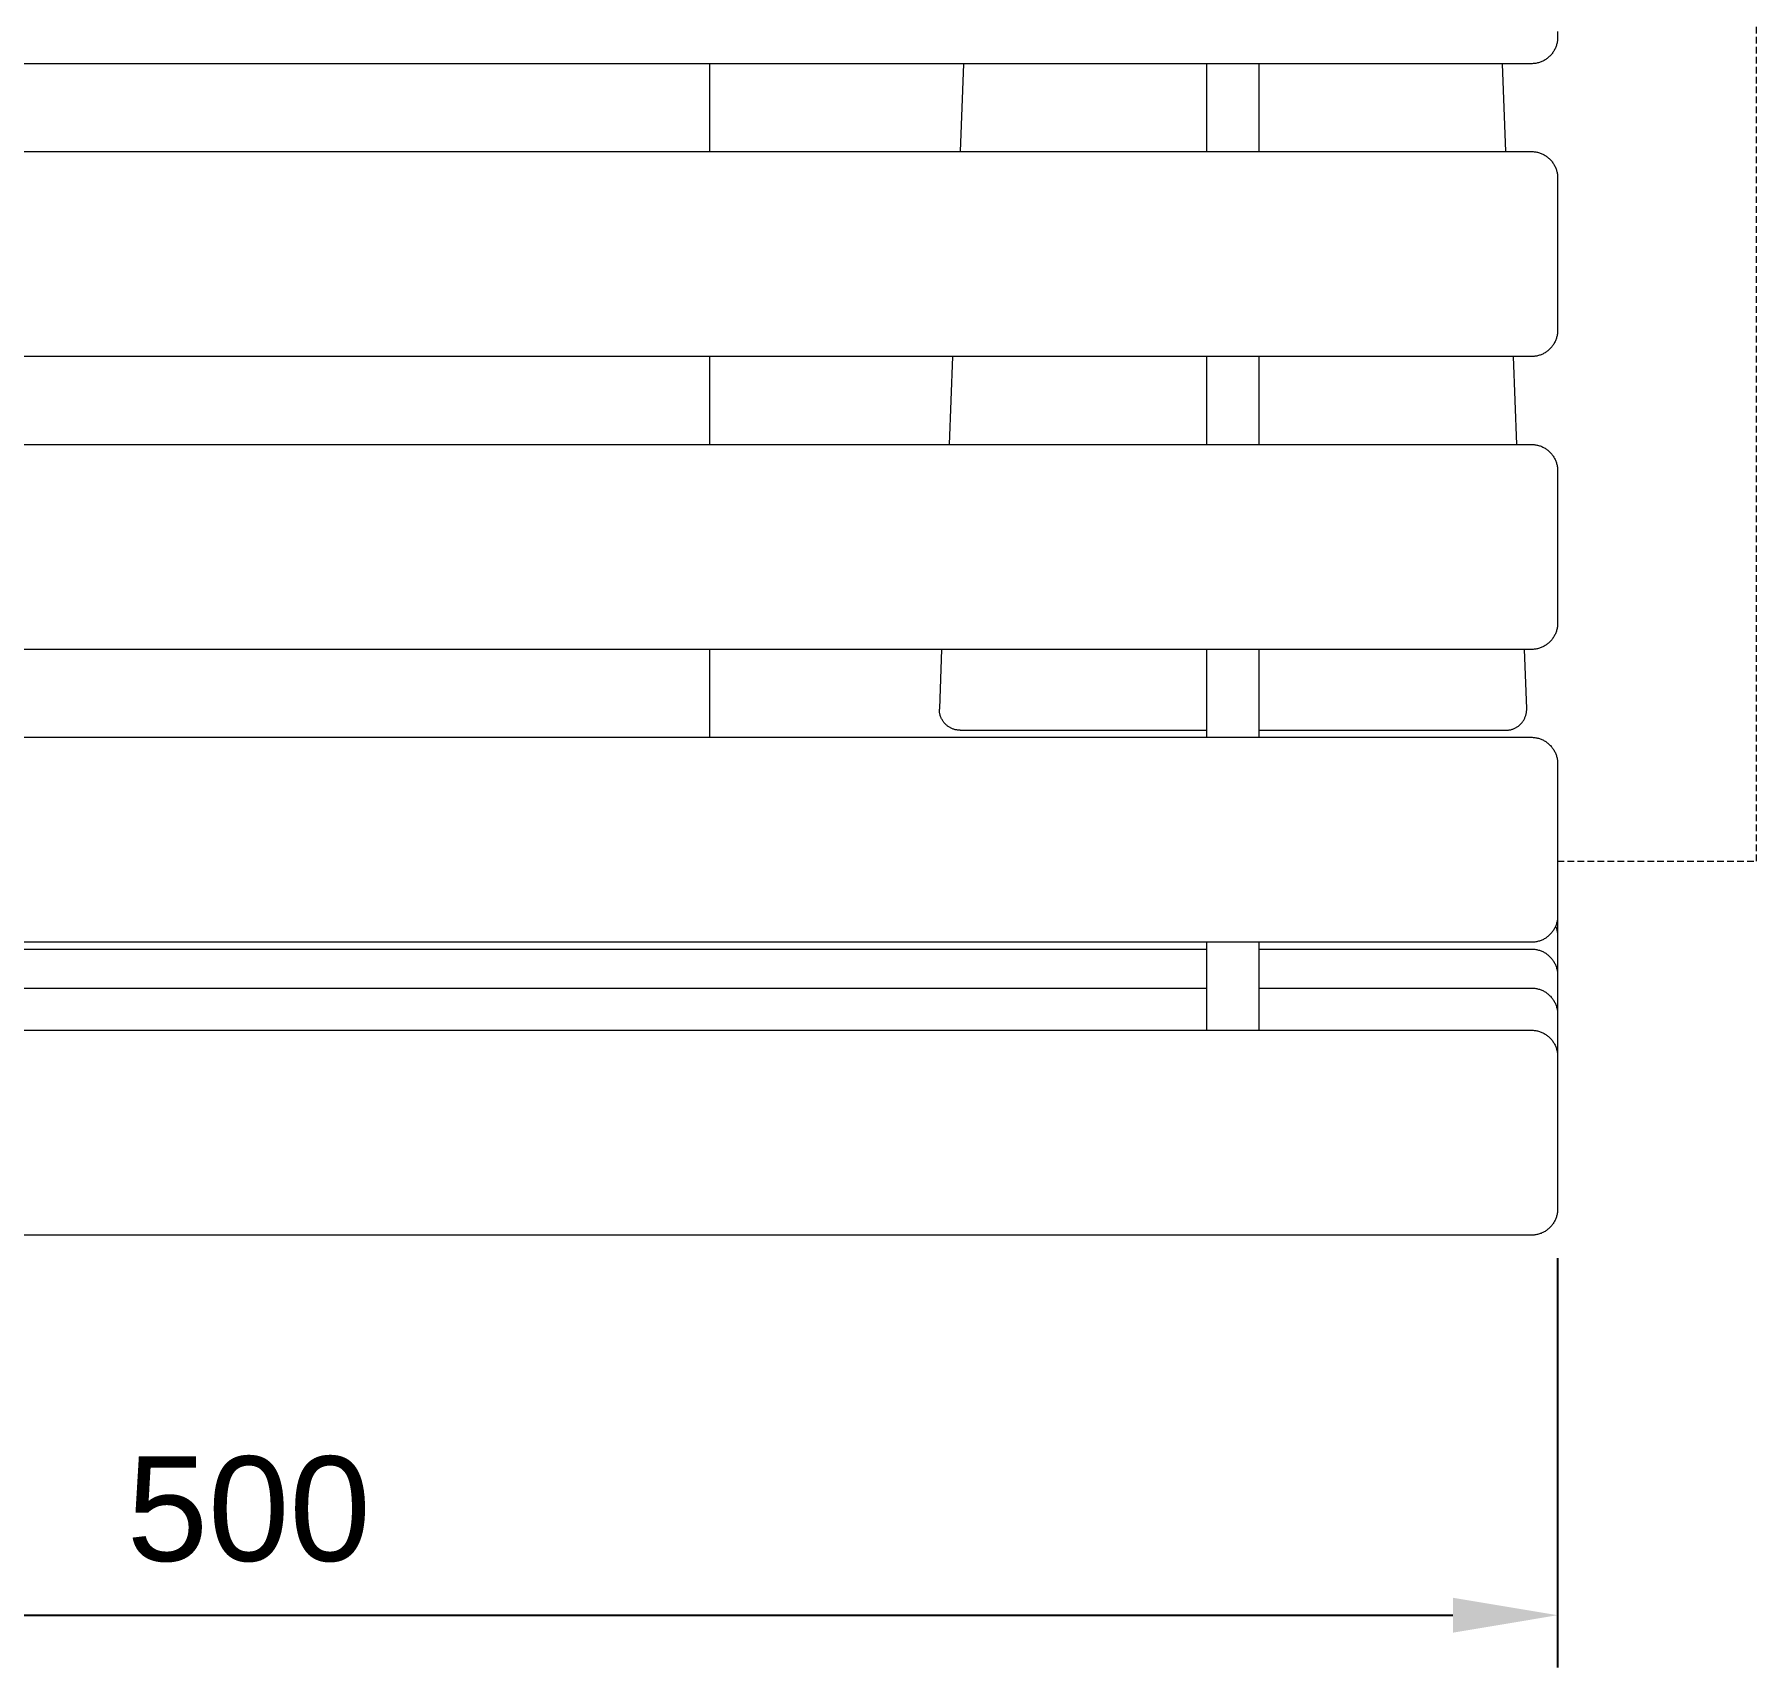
# Model space of a CAD drawing. Header units: millimetres. Extents: x -62 to 2493, y 278 to 1866.
# Drawn here: x 333.9 to 662.8, y 278.1 to 590.1 of the extents above; entities that cross this region are included whole.
import ezdxf

# ---------------------------------------------------------------- set-up
doc = ezdxf.new("R2010")
doc.units = ezdxf.units.MM
doc.linetypes.add('HIDDEN', pattern=[1.905, 1.27, -0.635])
for name, color, linetype, lineweight in [('ZANO_R', 7, 'Continuous', 0), ('ZANO_R_przerywana', 7, 'HIDDEN', 0), ('ZANO_W', 1, 'Continuous', 0)]:
    doc.layers.add(name, color=color, linetype=linetype, lineweight=lineweight)
doc.styles.add('Arial', font='arial.ttf')
doc.styles.get("Standard").update_dxf_attribs({"font": 'ARIALUNI.TTF'})
doc.dimstyles.new('pl i ang', dxfattribs={"dimtxt": 50, "dimasz": 50, "dimexe": 1.25, "dimexo": 0.625, "dimgap": 10, "dimtad": 1, "dimtoh": 1, "dimtxsty": 'Standard', "dimcen": 2.5, "dimclrd": 1, "dimclre": 1, "dimclrt": 1, "dimadec": 0, "dimazin": 0, "dimtfac": 1, "dimtmove": 0, "dimatfit": 3, "dimfxl": 1, "dimarcsym": 1})

# ---------------------------------------------------------------- blocks, each defined once
blk = doc.blocks.new('*D389')
at = {"layer": 'ZANO_W', "color": 1, "lineweight": -2}
for p, q in [((124.81, 356.89), (124.81, 278.11)), ((624.81, 356.3), (624.81, 278.11)), ((144.81, 288.11), (604.81, 288.11))]:
    blk.add_line(p, q, dxfattribs=at)
at = {"layer": 'ZANO_W', "color": 1}
for points in [[(144.81, 291.44), (144.81, 284.77), (124.81, 288.11)], [(604.81, 284.77), (604.81, 291.44), (624.81, 288.11)]]:
    blk.add_solid(points, dxfattribs=at)
at = {"layer": 'ZANO_W', "color": 1, "insert": (374.81, 308.32), "char_height": 20, "attachment_point": 5, "style": 'Arial'}
blk.add_mtext('500', dxfattribs=at)

msp = doc.modelspace()

# ---------------------------------------------------------------- linework, layer by layer
at = {"layer": 'ZANO_R'}
for p, q in [((624.77, 588.83), (624.74, 588.66)), ((624.79, 589), (624.77, 588.83)), ((624.8, 589.17), (624.79, 589)), ((624.81, 589.34), (624.8, 589.17)), ((624.81, 590.69), (624.81, 589.51)), ((624.81, 589.51), (624.81, 589.34)), ((622.83, 585.53), (622.7, 585.43)), ((622.97, 585.63), (622.83, 585.53)), ((623.1, 585.74), (622.97, 585.63)), ((623.23, 585.86), (623.1, 585.74)), ((623.35, 585.98), (623.23, 585.86)), ((623.47, 586.1), (623.35, 585.98)), ((623.58, 586.23), (623.47, 586.1)), ((623.69, 586.36), (623.58, 586.23)), ((623.8, 586.49), (623.69, 586.36)), ((623.9, 586.63), (623.8, 586.49)), ((623.99, 586.77), (623.9, 586.63)), ((624.09, 586.91), (623.99, 586.77)), ((624.17, 587.06), (624.09, 586.91)), ((624.25, 587.21), (624.17, 587.06)), ((624.33, 587.36), (624.25, 587.21)), ((624.4, 587.52), (624.33, 587.36)), ((624.46, 587.68), (624.4, 587.52)), ((624.52, 587.84), (624.46, 587.68)), ((624.58, 588), (624.52, 587.84)), ((624.63, 588.16), (624.58, 588)), ((624.67, 588.33), (624.63, 588.16)), ((624.71, 588.49), (624.67, 588.33)), ((624.74, 588.66), (624.71, 588.49)), ((619.81, 584.51), (129.81, 584.51)), ((462.81, 584.51), (462.81, 567.72)), ((511.35, 584.51), (510.72, 567.72)), ((557.81, 567.72), (557.81, 584.51)), ((567.81, 567.72), (567.81, 584.51)), ((614.91, 567.72), (614.27, 584.51)), ((619.98, 584.51), (619.81, 584.51)), ((620.15, 584.52), (619.98, 584.51)), ((620.32, 584.54), (620.15, 584.52)), ((620.49, 584.56), (620.32, 584.54)), ((620.66, 584.58), (620.49, 584.56)), ((620.83, 584.62), (620.66, 584.58)), ((621, 584.65), (620.83, 584.62)), ((621.16, 584.7), (621, 584.65)), ((621.33, 584.75), (621.16, 584.7)), ((621.49, 584.8), (621.33, 584.75)), ((621.65, 584.86), (621.49, 584.8)), ((621.81, 584.93), (621.65, 584.86)), ((621.96, 585), (621.81, 584.93)), ((622.11, 585.07), (621.96, 585)), ((622.26, 585.15), (622.11, 585.07)), ((622.41, 585.24), (622.26, 585.15)), ((622.56, 585.33), (622.41, 585.24)), ((622.7, 585.43), (622.56, 585.33)), ((129.81, 567.72), (619.81, 567.72)), ((619.81, 567.72), (619.98, 567.72)), ((619.98, 567.72), (620.15, 567.71)), ((620.15, 567.71), (620.32, 567.69)), ((620.32, 567.69), (620.49, 567.67)), ((620.49, 567.67), (620.66, 567.65)), ((620.66, 567.65), (620.83, 567.61)), ((620.83, 567.61), (621, 567.58)), ((621, 567.58), (621.16, 567.53)), ((621.16, 567.53), (621.33, 567.48)), ((621.33, 567.48), (621.49, 567.43)), ((621.49, 567.43), (621.65, 567.37)), ((621.65, 567.37), (621.81, 567.3)), ((621.81, 567.3), (621.96, 567.23)), ((621.96, 567.23), (622.11, 567.16)), ((622.11, 567.16), (622.26, 567.08)), ((622.26, 567.08), (622.41, 566.99)), ((622.41, 566.99), (622.56, 566.9)), ((622.56, 566.9), (622.7, 566.8)), ((622.7, 566.8), (622.83, 566.7)), ((622.83, 566.7), (622.97, 566.6)), ((622.97, 566.6), (623.1, 566.49)), ((623.1, 566.49), (623.23, 566.37)), ((623.23, 566.37), (623.35, 566.25)), ((623.35, 566.25), (623.47, 566.13)), ((623.47, 566.13), (623.58, 566)), ((623.58, 566), (623.69, 565.87)), ((623.69, 565.87), (623.8, 565.74)), ((623.8, 565.74), (623.9, 565.6)), ((623.9, 565.6), (623.99, 565.46)), ((623.99, 565.46), (624.09, 565.32)), ((624.09, 565.32), (624.17, 565.17)), ((624.17, 565.17), (624.25, 565.02)), ((624.25, 565.02), (624.33, 564.87)), ((624.33, 564.87), (624.4, 564.71)), ((624.4, 564.71), (624.46, 564.55)), ((624.46, 564.55), (624.52, 564.39)), ((624.52, 564.39), (624.58, 564.23)), ((624.58, 564.23), (624.63, 564.07)), ((624.63, 564.07), (624.67, 563.9)), ((624.67, 563.9), (624.71, 563.74)), ((624.71, 563.74), (624.74, 563.57)), ((624.74, 563.57), (624.77, 563.4)), ((624.77, 563.4), (624.79, 563.23)), ((624.79, 563.23), (624.8, 563.06)), ((624.8, 563.06), (624.81, 562.89)), ((624.81, 562.89), (624.81, 562.72)), ((624.81, 562.72), (624.81, 534.74)), ((624.77, 532.88), (624.74, 532.71)), ((624.79, 533.05), (624.77, 532.88)), ((624.8, 533.22), (624.79, 533.05)), ((624.81, 533.39), (624.8, 533.22)), ((624.81, 534.74), (624.81, 533.56)), ((624.81, 533.56), (624.81, 533.39)), ((622.97, 529.68), (622.83, 529.58)), ((623.1, 529.79), (622.97, 529.68)), ((623.23, 529.91), (623.1, 529.79)), ((623.35, 530.03), (623.23, 529.91)), ((623.47, 530.15), (623.35, 530.03)), ((623.58, 530.28), (623.47, 530.15)), ((623.69, 530.41), (623.58, 530.28)), ((623.8, 530.54), (623.69, 530.41)), ((623.9, 530.68), (623.8, 530.54)), ((623.99, 530.82), (623.9, 530.68)), ((624.09, 530.96), (623.99, 530.82)), ((624.17, 531.11), (624.09, 530.96)), ((624.25, 531.26), (624.17, 531.11)), ((624.33, 531.41), (624.25, 531.26)), ((624.4, 531.57), (624.33, 531.41)), ((624.46, 531.73), (624.4, 531.57)), ((624.52, 531.89), (624.46, 531.73)), ((624.58, 532.05), (624.52, 531.89)), ((624.63, 532.21), (624.58, 532.05)), ((624.67, 532.38), (624.63, 532.21)), ((624.71, 532.54), (624.67, 532.38)), ((624.74, 532.71), (624.71, 532.54)), ((619.81, 528.56), (129.81, 528.56)), ((462.81, 528.56), (462.81, 511.77)), ((509.25, 528.56), (508.62, 511.77)), ((557.81, 511.77), (557.81, 528.56)), ((567.81, 511.77), (567.81, 528.56)), ((617.01, 511.77), (616.38, 528.56)), ((619.98, 528.56), (619.81, 528.56)), ((620.15, 528.57), (619.98, 528.56)), ((620.32, 528.59), (620.15, 528.57)), ((620.49, 528.61), (620.32, 528.59)), ((620.66, 528.63), (620.49, 528.61)), ((620.83, 528.67), (620.66, 528.63)), ((621, 528.7), (620.83, 528.67)), ((621.16, 528.75), (621, 528.7)), ((621.33, 528.8), (621.16, 528.75)), ((621.49, 528.85), (621.33, 528.8)), ((621.65, 528.91), (621.49, 528.85)), ((621.81, 528.98), (621.65, 528.91)), ((621.96, 529.05), (621.81, 528.98)), ((622.11, 529.12), (621.96, 529.05)), ((622.26, 529.2), (622.11, 529.12)), ((622.41, 529.29), (622.26, 529.2)), ((622.56, 529.38), (622.41, 529.29)), ((622.7, 529.48), (622.56, 529.38)), ((622.83, 529.58), (622.7, 529.48)), ((129.81, 511.77), (619.81, 511.77)), ((619.81, 511.77), (619.98, 511.77)), ((619.98, 511.77), (620.15, 511.76)), ((620.15, 511.76), (620.32, 511.74)), ((620.32, 511.74), (620.49, 511.72)), ((620.49, 511.72), (620.66, 511.7)), ((620.66, 511.7), (620.83, 511.66)), ((620.83, 511.66), (621, 511.63)), ((621, 511.63), (621.16, 511.58)), ((621.16, 511.58), (621.33, 511.53)), ((621.33, 511.53), (621.49, 511.48)), ((621.49, 511.48), (621.65, 511.42)), ((621.65, 511.42), (621.81, 511.35)), ((621.81, 511.35), (621.96, 511.28)), ((621.96, 511.28), (622.11, 511.21)), ((622.11, 511.21), (622.26, 511.13)), ((622.26, 511.13), (622.41, 511.04)), ((622.41, 511.04), (622.56, 510.95)), ((622.56, 510.95), (622.7, 510.85)), ((622.7, 510.85), (622.83, 510.75)), ((622.83, 510.75), (622.97, 510.65)), ((622.97, 510.65), (623.1, 510.54)), ((623.1, 510.54), (623.23, 510.42)), ((623.23, 510.42), (623.35, 510.3)), ((623.35, 510.3), (623.47, 510.18)), ((623.47, 510.18), (623.58, 510.05)), ((623.58, 510.05), (623.69, 509.92)), ((623.69, 509.92), (623.8, 509.79)), ((623.8, 509.79), (623.9, 509.65)), ((623.9, 509.65), (623.99, 509.51)), ((623.99, 509.51), (624.09, 509.37)), ((624.09, 509.37), (624.17, 509.22)), ((624.17, 509.22), (624.25, 509.07)), ((624.25, 509.07), (624.33, 508.92)), ((624.33, 508.92), (624.4, 508.76)), ((624.4, 508.76), (624.46, 508.6)), ((624.46, 508.6), (624.52, 508.44)), ((624.52, 508.44), (624.58, 508.28)), ((624.58, 508.28), (624.63, 508.12)), ((624.63, 508.12), (624.67, 507.95)), ((624.67, 507.95), (624.71, 507.79)), ((624.71, 507.79), (624.74, 507.62)), ((624.74, 507.62), (624.77, 507.45)), ((624.77, 507.45), (624.79, 507.28)), ((624.79, 507.28), (624.8, 507.11)), ((624.8, 507.11), (624.81, 506.94)), ((624.81, 506.94), (624.81, 506.77)), ((624.81, 506.77), (624.81, 478.79)), ((624.79, 477.1), (624.77, 476.93)), ((624.8, 477.27), (624.79, 477.1)), ((624.81, 477.44), (624.8, 477.27)), ((624.81, 478.79), (624.81, 477.61)), ((624.81, 477.61), (624.81, 477.44)), ((622.97, 473.73), (622.83, 473.63)), ((623.1, 473.84), (622.97, 473.73)), ((623.23, 473.96), (623.1, 473.84)), ((623.35, 474.08), (623.23, 473.96)), ((623.47, 474.2), (623.35, 474.08)), ((623.58, 474.33), (623.47, 474.2)), ((623.69, 474.46), (623.58, 474.33)), ((623.8, 474.59), (623.69, 474.46)), ((623.9, 474.73), (623.8, 474.59)), ((623.99, 474.87), (623.9, 474.73)), ((624.09, 475.01), (623.99, 474.87)), ((624.17, 475.16), (624.09, 475.01)), ((624.25, 475.31), (624.17, 475.16)), ((624.33, 475.46), (624.25, 475.31)), ((624.4, 475.62), (624.33, 475.46)), ((624.46, 475.78), (624.4, 475.62)), ((624.52, 475.94), (624.46, 475.78)), ((624.58, 476.1), (624.52, 475.94)), ((624.63, 476.26), (624.58, 476.1)), ((624.67, 476.43), (624.63, 476.26)), ((624.71, 476.59), (624.67, 476.43)), ((624.74, 476.76), (624.71, 476.59)), ((624.77, 476.93), (624.74, 476.76)), ((619.81, 472.61), (129.81, 472.61)), ((462.81, 472.61), (462.81, 455.82)), ((507.14, 472.61), (506.72, 461.32)), ((557.81, 455.82), (557.81, 472.61)), ((567.81, 455.82), (567.81, 472.61)), ((618.91, 461.32), (618.48, 472.61)), ((619.98, 472.61), (619.81, 472.61)), ((620.15, 472.62), (619.98, 472.61)), ((620.32, 472.64), (620.15, 472.62)), ((620.49, 472.66), (620.32, 472.64)), ((620.66, 472.68), (620.49, 472.66)), ((620.83, 472.72), (620.66, 472.68)), ((621, 472.75), (620.83, 472.72)), ((621.16, 472.8), (621, 472.75)), ((621.33, 472.85), (621.16, 472.8)), ((621.49, 472.9), (621.33, 472.85)), ((621.65, 472.96), (621.49, 472.9)), ((621.81, 473.03), (621.65, 472.96)), ((621.96, 473.1), (621.81, 473.03)), ((622.11, 473.17), (621.96, 473.1)), ((622.26, 473.25), (622.11, 473.17)), ((622.41, 473.34), (622.26, 473.25)), ((622.56, 473.43), (622.41, 473.34)), ((622.7, 473.53), (622.56, 473.43)), ((622.83, 473.63), (622.7, 473.53)), ((506.72, 461.32), (506.72, 461.24)), ((506.72, 461.24), (506.72, 461.17)), ((506.72, 461.03), (506.72, 461.17)), ((506.73, 460.9), (506.72, 461.03)), ((506.74, 460.76), (506.73, 460.9)), ((506.75, 460.62), (506.74, 460.76)), ((506.77, 460.49), (506.75, 460.62)), ((618.85, 460.5), (618.87, 460.64)), ((618.87, 460.64), (618.89, 460.77)), ((618.89, 460.77), (618.9, 460.91)), ((618.9, 460.91), (618.91, 461.04)), ((618.91, 461.18), (618.91, 461.32)), ((618.91, 461.04), (618.91, 461.18)), ((506.8, 460.35), (506.77, 460.49)), ((506.83, 460.22), (506.8, 460.35)), ((506.86, 460.09), (506.83, 460.22)), ((506.9, 459.96), (506.86, 460.09)), ((506.95, 459.83), (506.9, 459.96)), ((507, 459.7), (506.95, 459.83)), ((507.05, 459.57), (507, 459.7)), ((507.1, 459.45), (507.05, 459.57)), ((507.16, 459.33), (507.1, 459.45)), ((507.23, 459.21), (507.16, 459.33)), ((507.3, 459.09), (507.23, 459.21)), ((507.37, 458.97), (507.3, 459.09)), ((507.45, 458.86), (507.37, 458.97)), ((507.53, 458.75), (507.45, 458.86)), ((507.61, 458.64), (507.53, 458.75)), ((507.7, 458.54), (507.61, 458.64)), ((507.79, 458.44), (507.7, 458.54)), ((507.89, 458.34), (507.79, 458.44)), ((507.99, 458.24), (507.89, 458.34)), ((508.09, 458.15), (507.99, 458.24)), ((508.19, 458.07), (508.09, 458.15)), ((508.3, 457.98), (508.19, 458.07)), ((508.41, 457.9), (508.3, 457.98)), ((508.52, 457.82), (508.41, 457.9)), ((508.64, 457.75), (508.52, 457.82)), ((508.76, 457.68), (508.64, 457.75)), ((508.88, 457.62), (508.76, 457.68)), ((509, 457.56), (508.88, 457.62)), ((509.12, 457.5), (509, 457.56)), ((509.25, 457.45), (509.12, 457.5)), ((509.38, 457.4), (509.25, 457.45)), ((509.51, 457.36), (509.38, 457.4)), ((509.64, 457.32), (509.51, 457.36)), ((509.77, 457.28), (509.64, 457.32)), ((509.9, 457.25), (509.77, 457.28)), ((510.04, 457.23), (509.9, 457.25)), ((510.17, 457.21), (510.04, 457.23)), ((615.46, 457.21), (615.59, 457.23)), ((615.59, 457.23), (615.73, 457.25)), ((615.73, 457.25), (615.86, 457.28)), ((615.86, 457.28), (615.99, 457.32)), ((615.99, 457.32), (616.12, 457.36)), ((616.12, 457.36), (616.25, 457.4)), ((616.25, 457.4), (616.38, 457.45)), ((616.38, 457.45), (616.51, 457.5)), ((616.51, 457.5), (616.63, 457.56)), ((616.63, 457.56), (616.75, 457.62)), ((616.75, 457.62), (616.87, 457.68)), ((616.87, 457.68), (616.99, 457.75)), ((616.99, 457.75), (617.11, 457.83)), ((617.11, 457.83), (617.22, 457.9)), ((617.22, 457.9), (617.33, 457.98)), ((617.33, 457.98), (617.44, 458.07)), ((617.44, 458.07), (617.54, 458.16)), ((617.54, 458.16), (617.64, 458.25)), ((617.64, 458.25), (617.74, 458.34)), ((617.74, 458.34), (617.84, 458.44)), ((617.84, 458.44), (617.93, 458.54)), ((617.93, 458.54), (618.02, 458.65)), ((618.02, 458.65), (618.1, 458.76)), ((618.1, 458.76), (618.18, 458.87)), ((618.18, 458.87), (618.26, 458.98)), ((618.26, 458.98), (618.33, 459.1)), ((618.33, 459.1), (618.4, 459.22)), ((618.4, 459.22), (618.47, 459.34)), ((618.47, 459.34), (618.53, 459.46)), ((618.53, 459.46), (618.58, 459.58)), ((618.58, 459.58), (618.63, 459.71)), ((618.63, 459.71), (618.68, 459.84)), ((618.68, 459.84), (618.73, 459.97)), ((618.73, 459.97), (618.76, 460.1)), ((618.76, 460.1), (618.8, 460.23)), ((618.8, 460.23), (618.83, 460.37)), ((618.83, 460.37), (618.85, 460.5)), ((129.81, 455.82), (619.81, 455.82)), ((510.31, 457.19), (510.17, 457.21)), ((510.44, 457.18), (510.31, 457.19)), ((510.58, 457.17), (510.44, 457.18)), ((510.72, 457.17), (510.58, 457.17)), ((510.72, 457.17), (557.81, 457.17)), ((567.81, 457.17), (614.91, 457.17)), ((614.91, 457.17), (615.05, 457.17)), ((615.05, 457.17), (615.18, 457.18)), ((615.18, 457.18), (615.32, 457.19)), ((615.32, 457.19), (615.46, 457.21)), ((619.81, 455.82), (619.98, 455.82)), ((619.98, 455.82), (620.15, 455.81)), ((620.15, 455.81), (620.32, 455.79)), ((620.32, 455.79), (620.49, 455.77)), ((620.49, 455.77), (620.66, 455.75)), ((620.66, 455.75), (620.83, 455.71)), ((620.83, 455.71), (621, 455.68)), ((621, 455.68), (621.16, 455.63)), ((621.16, 455.63), (621.33, 455.58)), ((621.33, 455.58), (621.49, 455.53)), ((621.49, 455.53), (621.65, 455.47)), ((621.65, 455.47), (621.81, 455.4)), ((621.81, 455.4), (621.96, 455.33)), ((621.96, 455.33), (622.11, 455.26)), ((622.11, 455.26), (622.26, 455.18)), ((622.26, 455.18), (622.41, 455.09)), ((622.41, 455.09), (622.56, 455)), ((622.56, 455), (622.7, 454.9)), ((622.7, 454.9), (622.83, 454.8)), ((622.83, 454.8), (622.97, 454.7)), ((622.97, 454.7), (623.1, 454.59)), ((623.1, 454.59), (623.23, 454.47)), ((623.23, 454.47), (623.35, 454.35)), ((623.35, 454.35), (623.47, 454.23)), ((623.47, 454.23), (623.58, 454.1)), ((623.58, 454.1), (623.69, 453.97)), ((623.69, 453.97), (623.8, 453.84)), ((623.8, 453.84), (623.9, 453.7)), ((623.9, 453.7), (623.99, 453.56)), ((623.99, 453.56), (624.09, 453.42)), ((624.09, 453.42), (624.17, 453.27)), ((624.17, 453.27), (624.25, 453.12)), ((624.25, 453.12), (624.33, 452.97)), ((624.33, 452.97), (624.4, 452.81)), ((624.4, 452.81), (624.46, 452.65)), ((624.46, 452.65), (624.52, 452.49)), ((624.52, 452.49), (624.58, 452.33)), ((624.58, 452.33), (624.63, 452.17)), ((624.63, 452.17), (624.67, 452)), ((624.67, 452), (624.71, 451.84)), ((624.71, 451.84), (624.74, 451.67)), ((624.74, 451.67), (624.77, 451.5)), ((624.77, 451.5), (624.79, 451.33)), ((624.79, 451.33), (624.8, 451.16)), ((624.8, 451.16), (624.81, 450.99)), ((624.81, 450.99), (624.81, 450.82)), ((624.81, 450.82), (624.81, 422.84)), ((624.79, 421.15), (624.77, 420.98)), ((624.8, 421.32), (624.79, 421.15)), ((624.81, 421.49), (624.8, 421.32)), ((624.81, 422.84), (624.81, 421.66)), ((624.81, 421.66), (624.81, 421.54)), ((624.81, 421.66), (624.81, 421.49)), ((624.81, 421.54), (624.81, 417.82)), ((622.97, 417.78), (622.83, 417.68)), ((623.1, 417.89), (622.97, 417.78)), ((623.23, 418.01), (623.1, 417.89)), ((623.35, 418.13), (623.23, 418.01)), ((623.47, 418.25), (623.35, 418.13)), ((623.58, 418.38), (623.47, 418.25)), ((623.69, 418.51), (623.58, 418.38)), ((623.8, 418.64), (623.69, 418.51)), ((623.9, 418.78), (623.8, 418.64)), ((623.99, 418.92), (623.9, 418.78)), ((624.09, 419.06), (623.99, 418.92)), ((624.17, 419.21), (624.09, 419.06)), ((624.25, 419.36), (624.17, 419.21)), ((624.33, 419.51), (624.25, 419.36)), ((624.4, 419.67), (624.33, 419.51)), ((624.46, 419.83), (624.4, 419.67)), ((624.43, 419.74), (624.49, 419.59)), ((624.52, 419.99), (624.46, 419.83)), ((624.49, 419.59), (624.55, 419.43)), ((624.58, 420.15), (624.52, 419.99)), ((624.55, 419.43), (624.6, 419.28)), ((624.63, 420.31), (624.58, 420.15)), ((624.6, 419.28), (624.64, 419.12)), ((624.67, 420.48), (624.63, 420.31)), ((624.64, 419.12), (624.68, 418.96)), ((624.71, 420.64), (624.67, 420.48)), ((624.68, 418.96), (624.72, 418.8)), ((624.74, 420.81), (624.71, 420.64)), ((624.72, 418.8), (624.75, 418.64)), ((624.77, 420.98), (624.74, 420.81)), ((624.75, 418.64), (624.77, 418.48)), ((624.77, 418.48), (624.79, 418.31)), ((624.79, 418.31), (624.8, 418.15)), ((624.8, 418.15), (624.81, 417.99)), ((624.81, 417.99), (624.81, 417.82)), ((624.81, 417.82), (624.81, 414.1)), ((619.81, 416.66), (129.81, 416.66)), ((191.81, 415.37), (557.81, 415.37)), ((557.81, 399.87), (557.81, 416.66)), ((567.81, 399.87), (567.81, 416.66)), ((567.81, 415.37), (619.81, 415.37)), ((619.98, 416.66), (619.81, 416.66)), ((619.81, 415.37), (619.98, 415.37)), ((620.15, 416.67), (619.98, 416.66)), ((619.98, 415.37), (620.15, 415.36)), ((620.32, 416.69), (620.15, 416.67)), ((620.15, 415.36), (620.32, 415.35)), ((620.49, 416.71), (620.32, 416.69)), ((620.32, 415.35), (620.49, 415.33)), ((620.66, 416.73), (620.49, 416.71)), ((620.49, 415.33), (620.66, 415.3)), ((620.83, 416.77), (620.66, 416.73)), ((620.66, 415.3), (620.83, 415.27)), ((621, 416.8), (620.83, 416.77)), ((620.83, 415.27), (621, 415.23)), ((621.16, 416.85), (621, 416.8)), ((621, 415.23), (621.16, 415.19)), ((621.33, 416.9), (621.16, 416.85)), ((621.16, 415.19), (621.33, 415.14)), ((621.49, 416.95), (621.33, 416.9)), ((621.33, 415.14), (621.49, 415.09)), ((621.65, 417.01), (621.49, 416.95)), ((621.49, 415.09), (621.65, 415.03)), ((621.81, 417.08), (621.65, 417.01)), ((621.65, 415.03), (621.81, 414.96)), ((621.96, 417.15), (621.81, 417.08)), ((621.81, 414.96), (621.96, 414.89)), ((622.11, 417.22), (621.96, 417.15)), ((621.96, 414.89), (622.11, 414.81)), ((622.26, 417.3), (622.11, 417.22)), ((622.11, 414.81), (622.26, 414.73)), ((622.41, 417.39), (622.26, 417.3)), ((622.26, 414.73), (622.41, 414.65)), ((622.56, 417.48), (622.41, 417.39)), ((622.41, 414.65), (622.56, 414.56)), ((622.7, 417.58), (622.56, 417.48)), ((622.56, 414.56), (622.7, 414.46)), ((622.83, 417.68), (622.7, 417.58)), ((622.7, 414.46), (622.83, 414.36)), ((622.83, 414.36), (622.97, 414.25)), ((622.97, 414.25), (623.1, 414.14)), ((623.1, 414.14), (623.23, 414.03)), ((623.23, 414.03), (623.35, 413.91)), ((623.35, 413.91), (623.47, 413.79)), ((623.47, 413.79), (623.58, 413.66)), ((623.58, 413.66), (623.69, 413.53)), ((623.69, 413.53), (623.8, 413.4)), ((623.8, 413.4), (623.9, 413.26)), ((623.9, 413.26), (623.99, 413.12)), ((623.99, 413.12), (624.09, 412.97)), ((624.09, 412.97), (624.17, 412.82)), ((624.17, 412.82), (624.25, 412.67)), ((624.25, 412.67), (624.33, 412.52)), ((624.33, 412.52), (624.4, 412.37)), ((624.4, 412.37), (624.46, 412.21)), ((624.46, 412.21), (624.52, 412.05)), ((624.52, 412.05), (624.58, 411.89)), ((624.58, 411.89), (624.63, 411.72)), ((624.63, 411.72), (624.67, 411.56)), ((624.67, 411.56), (624.71, 411.39)), ((624.71, 411.39), (624.74, 411.22)), ((624.74, 411.22), (624.77, 411.06)), ((624.81, 414.1), (624.81, 410.37)), ((191.81, 407.93), (557.81, 407.93)), ((567.81, 407.93), (619.81, 407.93)), ((619.81, 407.93), (619.98, 407.92)), ((619.98, 407.92), (620.15, 407.92)), ((620.15, 407.92), (620.32, 407.9)), ((620.32, 407.9), (620.49, 407.88)), ((620.49, 407.88), (620.66, 407.85)), ((624.77, 411.06), (624.79, 410.89)), ((624.79, 410.89), (624.8, 410.72)), ((624.8, 410.72), (624.81, 410.55)), ((624.81, 410.55), (624.81, 410.37)), ((624.81, 410.37), (624.81, 406.65)), ((620.66, 407.85), (620.83, 407.82)), ((620.83, 407.82), (621, 407.79)), ((621, 407.79), (621.16, 407.74)), ((621.16, 407.74), (621.33, 407.69)), ((621.33, 407.69), (621.49, 407.64)), ((621.49, 407.64), (621.65, 407.58)), ((621.65, 407.58), (621.81, 407.51)), ((621.81, 407.51), (621.96, 407.44)), ((621.96, 407.44), (622.11, 407.37)), ((622.11, 407.37), (622.26, 407.29)), ((622.26, 407.29), (622.41, 407.2)), ((622.41, 407.2), (622.56, 407.11)), ((622.56, 407.11), (622.7, 407.01)), ((622.7, 407.01), (622.83, 406.91)), ((622.83, 406.91), (622.97, 406.81)), ((622.97, 406.81), (623.1, 406.7)), ((623.1, 406.7), (623.23, 406.58)), ((623.23, 406.58), (623.35, 406.46)), ((623.35, 406.46), (623.47, 406.34)), ((623.47, 406.34), (623.58, 406.21)), ((623.58, 406.21), (623.69, 406.08)), ((623.69, 406.08), (623.8, 405.95)), ((623.8, 405.95), (623.9, 405.81)), ((623.9, 405.81), (623.99, 405.67)), ((623.99, 405.67), (624.09, 405.53)), ((624.09, 405.53), (624.17, 405.38)), ((624.17, 405.38), (624.25, 405.23)), ((624.25, 405.23), (624.33, 405.07)), ((624.33, 405.07), (624.4, 404.92)), ((624.4, 404.92), (624.46, 404.76)), ((624.46, 404.76), (624.52, 404.6)), ((624.52, 404.6), (624.58, 404.44)), ((624.81, 406.65), (624.81, 402.93)), ((624.58, 404.44), (624.63, 404.28)), ((624.63, 404.28), (624.67, 404.11)), ((624.67, 404.11), (624.71, 403.94)), ((624.71, 403.94), (624.74, 403.78)), ((624.74, 403.78), (624.77, 403.61)), ((624.77, 403.61), (624.79, 403.44)), ((624.79, 403.44), (624.8, 403.27)), ((624.8, 403.27), (624.81, 403.1)), ((624.81, 403.1), (624.81, 402.93)), ((624.81, 402.93), (624.81, 399.2)), ((129.81, 399.87), (619.81, 399.87)), ((619.81, 399.87), (619.98, 399.87)), ((619.98, 399.87), (620.15, 399.86)), ((620.15, 399.86), (620.32, 399.84)), ((620.32, 399.84), (620.49, 399.82)), ((620.49, 399.82), (620.66, 399.8)), ((620.66, 399.8), (620.83, 399.76)), ((620.83, 399.76), (621, 399.73)), ((621, 399.73), (621.16, 399.68)), ((621.16, 399.68), (621.33, 399.63)), ((621.33, 399.63), (621.49, 399.58)), ((621.49, 399.58), (621.65, 399.52)), ((621.65, 399.52), (621.81, 399.45)), ((621.81, 399.45), (621.96, 399.38)), ((621.96, 399.38), (622.11, 399.31)), ((622.11, 399.31), (622.26, 399.23)), ((622.26, 399.23), (622.41, 399.14)), ((622.41, 399.14), (622.56, 399.05)), ((622.56, 399.05), (622.7, 398.95)), ((622.7, 398.95), (622.83, 398.85)), ((622.83, 398.85), (622.97, 398.75)), ((622.97, 398.75), (623.1, 398.64)), ((623.1, 398.64), (623.23, 398.52)), ((623.23, 398.52), (623.35, 398.4)), ((623.35, 398.4), (623.47, 398.28)), ((623.47, 398.28), (623.58, 398.15)), ((623.58, 398.15), (623.69, 398.02)), ((623.69, 398.02), (623.8, 397.89)), ((624.81, 399.2), (624.81, 394.87)), ((623.8, 397.89), (623.9, 397.75)), ((623.9, 397.75), (623.99, 397.61)), ((623.99, 397.61), (624.09, 397.47)), ((624.09, 397.47), (624.17, 397.32)), ((624.17, 397.32), (624.25, 397.17)), ((624.25, 397.17), (624.33, 397.02)), ((624.33, 397.02), (624.4, 396.86)), ((624.4, 396.86), (624.46, 396.7)), ((624.46, 396.7), (624.52, 396.54)), ((624.52, 396.54), (624.58, 396.38)), ((624.58, 396.38), (624.63, 396.22)), ((624.63, 396.22), (624.67, 396.05)), ((624.67, 396.05), (624.71, 395.89)), ((624.71, 395.89), (624.74, 395.72)), ((624.74, 395.72), (624.77, 395.55)), ((624.77, 395.55), (624.79, 395.38)), ((624.79, 395.38), (624.8, 395.21)), ((624.8, 395.21), (624.81, 395.04)), ((624.81, 395.04), (624.81, 394.87)), ((624.81, 394.87), (624.81, 366.89)), ((624.79, 365.2), (624.77, 365.03)), ((624.8, 365.37), (624.79, 365.2)), ((624.81, 365.54), (624.8, 365.37)), ((624.81, 366.89), (624.81, 365.71)), ((624.81, 365.71), (624.81, 365.54)), ((622.97, 361.83), (622.83, 361.73)), ((623.1, 361.94), (622.97, 361.83)), ((623.23, 362.06), (623.1, 361.94)), ((623.35, 362.18), (623.23, 362.06)), ((623.47, 362.3), (623.35, 362.18)), ((623.58, 362.43), (623.47, 362.3)), ((623.69, 362.56), (623.58, 362.43)), ((623.8, 362.69), (623.69, 362.56)), ((623.9, 362.83), (623.8, 362.69)), ((623.99, 362.97), (623.9, 362.83)), ((624.09, 363.11), (623.99, 362.97)), ((624.17, 363.26), (624.09, 363.11)), ((624.25, 363.41), (624.17, 363.26)), ((624.33, 363.56), (624.25, 363.41)), ((624.4, 363.72), (624.33, 363.56)), ((624.46, 363.88), (624.4, 363.72)), ((624.52, 364.04), (624.46, 363.88)), ((624.58, 364.2), (624.52, 364.04)), ((624.63, 364.36), (624.58, 364.2)), ((624.67, 364.53), (624.63, 364.36)), ((624.71, 364.69), (624.67, 364.53)), ((624.74, 364.86), (624.71, 364.69)), ((624.77, 365.03), (624.74, 364.86)), ((619.81, 360.71), (129.81, 360.71)), ((619.98, 360.71), (619.81, 360.71)), ((620.15, 360.72), (619.98, 360.71)), ((620.32, 360.74), (620.15, 360.72)), ((620.49, 360.76), (620.32, 360.74)), ((620.66, 360.78), (620.49, 360.76)), ((620.83, 360.82), (620.66, 360.78)), ((621, 360.85), (620.83, 360.82)), ((621.16, 360.9), (621, 360.85)), ((621.33, 360.95), (621.16, 360.9)), ((621.49, 361), (621.33, 360.95)), ((621.65, 361.06), (621.49, 361)), ((621.81, 361.13), (621.65, 361.06)), ((621.96, 361.2), (621.81, 361.13)), ((622.11, 361.27), (621.96, 361.2)), ((622.26, 361.35), (622.11, 361.27)), ((622.41, 361.44), (622.26, 361.35)), ((622.56, 361.53), (622.41, 361.44)), ((622.7, 361.63), (622.56, 361.53)), ((622.83, 361.73), (622.7, 361.63))]:
    msp.add_line(p, q, dxfattribs=at)
at = {"layer": 'ZANO_R_przerywana'}
for p, q in [((662.81, 432.17), (662.81, 832.17)), ((624.81, 432.17), (662.81, 432.17))]:
    msp.add_line(p, q, dxfattribs=at)

# ---------------------------------------------------------------- dimensions: what is measured, and where the dimension line sits
at = {"layer": 'ZANO_W'}
dim = msp.add_linear_dim(base=(624.81, 288.11), p1=(124.81, 366.89), p2=(624.81, 366.3), dimstyle='pl i ang', override={"dimtxt": 20, "dimasz": 20, "dimexe": 10, "dimexo": 10, "dimtoh": 0, "dimdec": 0, "dimtxsty": 'Arial', "dimtdec": 0, "dimtmove": 1}, dxfattribs=at)
dim.commit()
dim.dimension.update_dxf_attribs({"geometry": '*D389', "text_midpoint": (374.81, 308.32)})

doc.saveas('drawing.dxf')
